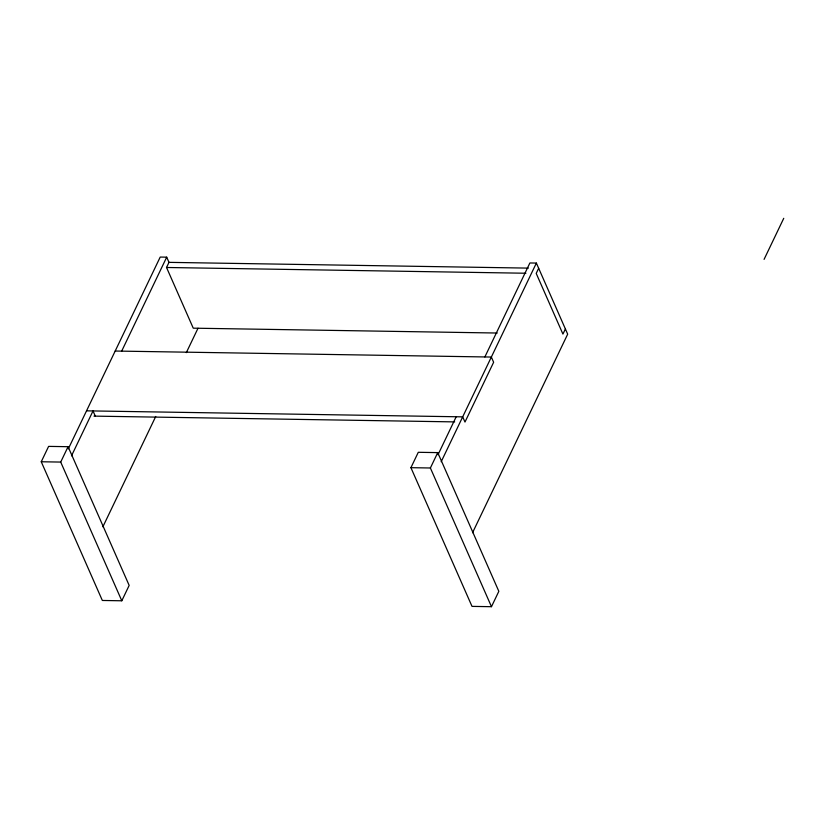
<?xml version="1.0" encoding="UTF-8"?>
<svg xmlns="http://www.w3.org/2000/svg" width="825" height="825" viewBox="0 0 825 825"><rect width="100%" height="100%" fill="white"/><g stroke="black" fill="none" stroke-linecap="round" stroke-linejoin="round"><path stroke-width="1.24" d="M41.25 461.763L48.613 446.387L68.073 446.696L129.164 585.399L121.801 600.786L102.341 600.466L41.25 461.763L60.71 462.072L121.801 600.786M60.71 462.072L68.073 446.696M68.341 448.81L160.215 257.06L166.702 257.163L168.991 262.36L166.537 267.486L193.256 328.175L497.238 333.032M71.517 455.812L93.019 410.943L95.308 416.14M121.677 351.141L166.702 257.163M102.878 526.804L155.729 416.491M186.326 352.636L198.01 328.247M410.922 467.682L418.285 452.296L437.745 452.616L498.836 591.319L491.473 606.695L472.013 606.385L410.922 467.682L430.382 467.992L491.473 606.695M430.382 467.992L437.745 452.616M438.013 454.719L456.204 416.749M484.863 356.947L529.887 262.969L536.374 263.072L567.683 334.166L472.55 532.713M441.189 461.732L536.374 263.072M538.663 268.28L536.209 273.405L562.928 334.084L565.393 328.958M764.074 259.38L783.75 218.305M168.95 262.36L528.351 268.115M166.485 267.486L525.896 273.24M115.191 351.037L491.349 357.05L493.639 362.257L464.98 422.06L462.691 416.852L86.532 410.84M93.978 416.12L454.678 421.895"/></g></svg>
